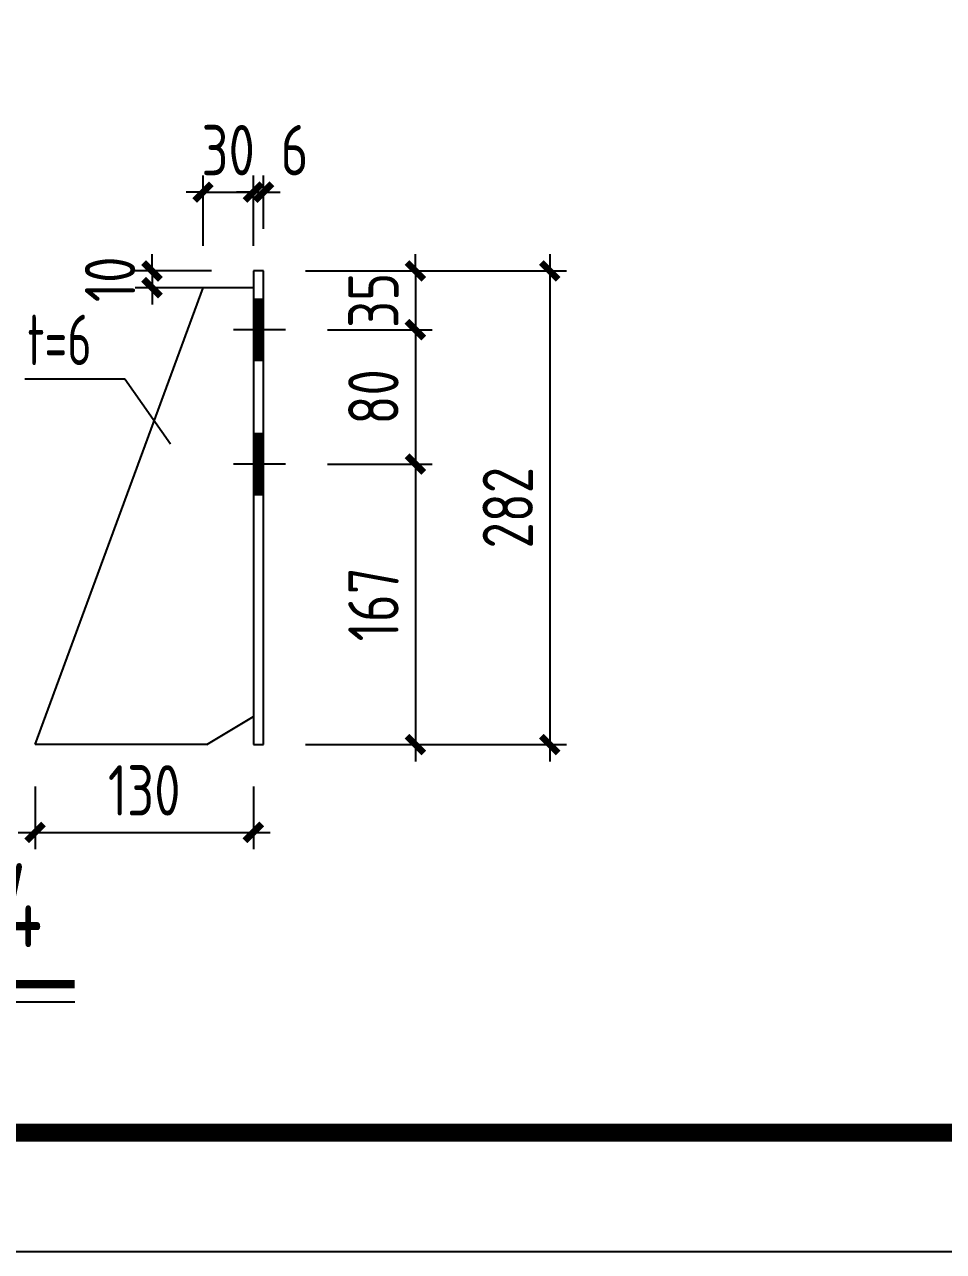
# Model space of a CAD drawing. Extents: x -33967 to 1773478, y -1022458 to -784650.
# Drawn here: x 1490113 to 1501058, y -1022458 to -1007847 of the extents above; entities that cross this region are included whole.
import ezdxf

# ---------------------------------------------------------------- set-up
doc = ezdxf.new("R2010")
doc.units = 0
doc.header["$LTSCALE"] = 1000
doc.header["$MEASUREMENT"] = 0
doc.linetypes.add('DASHED', pattern=[0.75, 0.5, -0.25])
for name, color, linetype in [('AXIS', 3, 'Continuous'), ('PUB_TEXT', 7, 'Continuous'), ('PUB_TITLE', 4, 'Continuous'), ('PZ', 202, 'Continuous'), ('TEXT', 7, 'Continuous')]:
    doc.layers.add(name, color=color, linetype=linetype)
doc.styles.add('TSSD_Dimension', font='Tssdeng.shx', dxfattribs={"width": 0.8, "bigfont": 'hztxt.shx'})
doc.styles.add('TSSD_Label', font='tssdeng.shx', dxfattribs={"width": 0.7, "bigfont": 'hztxt.shx'})
doc.dimstyles.new('TSSD_20_200', dxfattribs={"dimtxt": 600, "dimasz": 200, "dimexe": 200, "dimexo": 500, "dimgap": 200, "dimtad": 1, "dimdec": 0, "dimlfac": 0.05, "dimzin": 0, "dimdsep": 46, "dimtxsty": 'TSSD_Dimension', "dimblk": 'ARCHTICK', "dimblk1": 'ARCHTICK', "dimblk2": 'ARCHTICK', "dimcen": 0, "dimdle": 200, "dimclrt": 7, "dimadec": 0, "dimazin": 0, "dimtfac": 1, "dimtdec": 0, "dimtix": 1, "dimtmove": 2, "dimatfit": 3, "dimfxl": 1, "dimtolj": 1, "dimtzin": 0, "dimarcsym": 0})

# ---------------------------------------------------------------- blocks, each defined once
blk = doc.blocks.new('_ArchTick')
at = {"color": 0, "linetype": 'ByBlock', "const_width": 0.4}
blk.add_lwpolyline([(-0.5, -0.5), (0.5, 0.5)], dxfattribs=at)
blk = doc.blocks.new('*D1874')
at = {"layer": 'AXIS', "color": 0, "linetype": 'ByBlock', "lineweight": -2, "transparency": 16777216}
for p, q in [((1496368.787060475, -1010581.676549599), (1496368.787060475, -1016621.894456737)), ((1493458.383020597, -1010781.676549599), (1496568.787060475, -1010781.676549599)), ((1493458.383020597, -1016421.894456737), (1496568.787060475, -1016421.894456737))]:
    blk.add_line(p, q, dxfattribs=at)
at = {"layer": 'Defpoints', "color": 0, "linetype": 'ByBlock', "transparency": 16777216}
for p in [(1492958.383020597, -1010781.676549599), (1492958.383020597, -1016421.894456737), (1496368.787060475, -1016421.894456737)]:
    blk.add_point(p, dxfattribs=at)
at = {"layer": 'AXIS', "color": 0, "linetype": 'ByBlock', "lineweight": -2, "transparency": 16777216, "xscale": 200, "yscale": 200, "zscale": 200}
for p, rotation in [((1496368.787060475, -1010781.676549599), 90), ((1496368.787060475, -1016421.894456737), 270)]:
    blk.add_blockref('_ArchTick', p, dxfattribs=dict(at, rotation=rotation))
at = {"layer": 'AXIS', "color": 7, "linetype": 'ByBlock', "transparency": 16777216, "insert": (1495868.787060475, -1013601.785503168), "char_height": 600, "attachment_point": 5, "rotation": 90, "style": 'TSSD_Dimension'}
blk.add_mtext('\\A1;282', dxfattribs=at)
blk = doc.blocks.new('*D1875')
at = {"layer": 'AXIS', "color": 0, "linetype": 'ByBlock', "lineweight": -2, "transparency": 16777216}
for p, q in [((1492238.382940544, -1010481.676549599), (1492238.382940544, -1009643.676470592)), ((1492838.382940544, -1010481.676549599), (1492838.382940544, -1009643.676470592)), ((1492238.382940544, -1009843.676470592), (1492038.382940544, -1009843.676470592)), ((1492238.382940544, -1009843.676470592), (1492838.382940544, -1009843.676470592)), ((1492838.382940544, -1009843.676470592), (1493038.382940544, -1009843.676470592))]:
    blk.add_line(p, q, dxfattribs=at)
at = {"layer": 'Defpoints', "color": 0, "linetype": 'ByBlock', "transparency": 16777216}
for p in [(1492838.382940544, -1009843.676470592), (1492238.382940544, -1010981.676549599), (1492838.382940544, -1010981.676549599)]:
    blk.add_point(p, dxfattribs=at)
at = {"layer": 'AXIS', "color": 0, "linetype": 'ByBlock', "lineweight": -2, "transparency": 16777216, "xscale": 200, "yscale": 200, "zscale": 200}
blk.add_blockref('_ArchTick', (1492238.382940544, -1009843.676470592), dxfattribs=at)
at = {"layer": 'AXIS', "color": 0, "linetype": 'ByBlock', "lineweight": -2, "transparency": 16777216, "xscale": 200, "yscale": 200, "zscale": 200, "rotation": 180}
blk.add_blockref('_ArchTick', (1492838.382940544, -1009843.676470592), dxfattribs=at)
at = {"layer": 'AXIS', "color": 7, "linetype": 'ByBlock', "transparency": 16777216, "insert": (1492538.382940544, -1009343.676470592), "char_height": 600, "attachment_point": 5, "style": 'TSSD_Dimension'}
blk.add_mtext('\\A1;30', dxfattribs=at)
blk = doc.blocks.new('*D1876')
at = {"layer": 'AXIS', "color": 0, "linetype": 'ByBlock', "lineweight": -2, "transparency": 16777216}
for p, q in [((1494768.124286501, -1012881.676549599), (1494768.124286501, -1016621.894456737)), ((1493720.563229614, -1013081.676549599), (1494968.124286501, -1013081.676549599)), ((1493458.383020597, -1016421.894456737), (1494968.124286501, -1016421.894456737))]:
    blk.add_line(p, q, dxfattribs=at)
at = {"layer": 'Defpoints', "color": 0, "linetype": 'ByBlock', "transparency": 16777216}
for p in [(1493220.563229614, -1013081.676549599), (1492958.383020597, -1016421.894456737), (1494768.124286501, -1016421.894456737)]:
    blk.add_point(p, dxfattribs=at)
at = {"layer": 'AXIS', "color": 0, "linetype": 'ByBlock', "lineweight": -2, "transparency": 16777216, "xscale": 200, "yscale": 200, "zscale": 200}
for p, rotation in [((1494768.124286501, -1013081.676549599), 90), ((1494768.124286501, -1016421.894456737), 270)]:
    blk.add_blockref('_ArchTick', p, dxfattribs=dict(at, rotation=rotation))
at = {"layer": 'AXIS', "color": 7, "linetype": 'ByBlock', "transparency": 16777216, "insert": (1494268.124286501, -1014751.785503168), "char_height": 600, "attachment_point": 5, "rotation": 90, "style": 'TSSD_Dimension'}
blk.add_mtext('\\A1;167', dxfattribs=at)
blk = doc.blocks.new('*D1877')
at = {"layer": 'AXIS', "color": 0, "linetype": 'ByBlock', "lineweight": -2, "transparency": 16777216}
for p, q in [((1494768.124286501, -1011281.676549599), (1494768.124286501, -1013281.676549599)), ((1493720.563229614, -1011481.676549599), (1494968.124286501, -1011481.676549599)), ((1493720.563229614, -1013081.676549599), (1494968.124286501, -1013081.676549599))]:
    blk.add_line(p, q, dxfattribs=at)
at = {"layer": 'Defpoints', "color": 0, "linetype": 'ByBlock', "transparency": 16777216}
for p in [(1493220.563229614, -1011481.676549599), (1493220.563229614, -1013081.676549599), (1494768.124286501, -1013081.676549599)]:
    blk.add_point(p, dxfattribs=at)
at = {"layer": 'AXIS', "color": 0, "linetype": 'ByBlock', "lineweight": -2, "transparency": 16777216, "xscale": 200, "yscale": 200, "zscale": 200}
for p, rotation in [((1494768.124286501, -1011481.676549599), 90), ((1494768.124286501, -1013081.676549599), 270)]:
    blk.add_blockref('_ArchTick', p, dxfattribs=dict(at, rotation=rotation))
at = {"layer": 'AXIS', "color": 7, "linetype": 'ByBlock', "transparency": 16777216, "insert": (1494268.124286501, -1012281.676549599), "char_height": 600, "attachment_point": 5, "rotation": 90, "style": 'TSSD_Dimension'}
blk.add_mtext('\\A1;80', dxfattribs=at)
blk = doc.blocks.new('*D1878')
at = {"layer": 'AXIS', "color": 0, "linetype": 'ByBlock', "lineweight": -2, "transparency": 16777216}
for p, q in [((1494768.124286501, -1010781.676549599), (1494768.124286501, -1010581.676549599)), ((1493458.383020597, -1010781.676549599), (1494968.124286501, -1010781.676549599)), ((1494768.124286501, -1010781.676549599), (1494768.124286501, -1011481.676549599)), ((1493720.563229614, -1011481.676549599), (1494968.124286501, -1011481.676549599)), ((1494768.124286501, -1011481.676549599), (1494768.124286501, -1011681.676549599))]:
    blk.add_line(p, q, dxfattribs=at)
at = {"layer": 'Defpoints', "color": 0, "linetype": 'ByBlock', "transparency": 16777216}
for p in [(1492958.383020597, -1010781.676549599), (1493220.563229614, -1011481.676549599), (1494768.124286501, -1011481.676549599)]:
    blk.add_point(p, dxfattribs=at)
at = {"layer": 'AXIS', "color": 0, "linetype": 'ByBlock', "lineweight": -2, "transparency": 16777216, "xscale": 200, "yscale": 200, "zscale": 200}
for p, rotation in [((1494768.124286501, -1010781.676549599), 270), ((1494768.124286501, -1011481.676549599), 90)]:
    blk.add_blockref('_ArchTick', p, dxfattribs=dict(at, rotation=rotation))
at = {"layer": 'AXIS', "color": 7, "linetype": 'ByBlock', "transparency": 16777216, "insert": (1494268.124286501, -1011131.676549599), "char_height": 600, "attachment_point": 5, "rotation": 90, "style": 'TSSD_Dimension'}
blk.add_mtext('\\A1;35', dxfattribs=at)
blk = doc.blocks.new('*D1879')
at = {"layer": 'AXIS', "color": 0, "linetype": 'ByBlock', "lineweight": -2, "transparency": 16777216}
for p, q in [((1491630.899047688, -1010781.676549599), (1491630.899047688, -1010581.676549599)), ((1492338.382940544, -1010781.676549599), (1491430.899047688, -1010781.676549599)), ((1491630.899047688, -1010781.676549599), (1491630.899047688, -1010981.676549599)), ((1492338.382940542, -1010981.676549599), (1491430.899047688, -1010981.676549599)), ((1491630.899047688, -1010981.676549599), (1491630.899047688, -1011181.676549599))]:
    blk.add_line(p, q, dxfattribs=at)
at = {"layer": 'Defpoints', "color": 0, "linetype": 'ByBlock', "transparency": 16777216}
for p in [(1492838.382940544, -1010781.676549599), (1491630.899047688, -1010981.676549599), (1492838.382940542, -1010981.676549599)]:
    blk.add_point(p, dxfattribs=at)
at = {"layer": 'AXIS', "color": 0, "linetype": 'ByBlock', "lineweight": -2, "transparency": 16777216, "xscale": 200, "yscale": 200, "zscale": 200}
for p, rotation in [((1491630.899047688, -1010781.676549599), 270), ((1491630.899047688, -1010981.676549599), 90)]:
    blk.add_blockref('_ArchTick', p, dxfattribs=dict(at, rotation=rotation))
at = {"layer": 'AXIS', "color": 7, "linetype": 'ByBlock', "transparency": 16777216, "insert": (1491130.899047688, -1010881.676549599), "char_height": 600, "attachment_point": 5, "rotation": 90, "style": 'TSSD_Dimension'}
blk.add_mtext('\\A1;10', dxfattribs=at)
blk = doc.blocks.new('*D1880')
at = {"layer": 'AXIS', "color": 0, "linetype": 'ByBlock', "lineweight": -2, "transparency": 16777216}
for p, q in [((1492838.382940544, -1010281.676549599), (1492838.382940544, -1009643.676470592)), ((1492958.383020597, -1010281.676549599), (1492958.383020597, -1009643.676470592)), ((1492838.382940544, -1009843.676470592), (1492638.382940544, -1009843.676470592)), ((1492838.382940544, -1009843.676470592), (1492958.383020597, -1009843.676470592)), ((1492958.383020597, -1009843.676470592), (1493158.383020597, -1009843.676470592))]:
    blk.add_line(p, q, dxfattribs=at)
at = {"layer": 'Defpoints', "color": 0, "linetype": 'ByBlock', "transparency": 16777216}
for p in [(1492958.383020597, -1009843.676470592), (1492838.382940544, -1010781.676549599), (1492958.383020597, -1010781.676549599)]:
    blk.add_point(p, dxfattribs=at)
at = {"layer": 'AXIS', "color": 0, "linetype": 'ByBlock', "lineweight": -2, "transparency": 16777216, "xscale": 200, "yscale": 200, "zscale": 200}
blk.add_blockref('_ArchTick', (1492838.382940544, -1009843.676470592), dxfattribs=at)
at = {"layer": 'AXIS', "color": 0, "linetype": 'ByBlock', "lineweight": -2, "transparency": 16777216, "xscale": 200, "yscale": 200, "zscale": 200, "rotation": 180}
blk.add_blockref('_ArchTick', (1492958.383020597, -1009843.676470592), dxfattribs=at)
at = {"layer": 'AXIS', "color": 7, "linetype": 'ByBlock', "transparency": 16777216, "insert": (1493328.383020597, -1009343.676470592), "char_height": 600, "attachment_point": 5, "style": 'TSSD_Dimension'}
blk.add_mtext('\\A1;6', dxfattribs=at)
blk = doc.blocks.new('*D1881')
at = {"layer": 'AXIS', "color": 0, "linetype": 'ByBlock', "lineweight": -2, "transparency": 16777216}
for p, q in [((1490238.382940544, -1016921.894456736), (1490238.382940544, -1017667.280252026)), ((1492838.382940544, -1016921.894456736), (1492838.382940544, -1017667.280252026)), ((1490038.382940544, -1017467.280252026), (1493038.382940544, -1017467.280252026))]:
    blk.add_line(p, q, dxfattribs=at)
at = {"layer": 'Defpoints', "color": 0, "linetype": 'ByBlock', "transparency": 16777216}
for p in [(1490238.382940544, -1016421.894456736), (1492838.382940544, -1016421.894456736), (1492838.382940544, -1017467.280252026)]:
    blk.add_point(p, dxfattribs=at)
at = {"layer": 'AXIS', "color": 0, "linetype": 'ByBlock', "lineweight": -2, "transparency": 16777216, "xscale": 200, "yscale": 200, "zscale": 200, "rotation": 180}
blk.add_blockref('_ArchTick', (1490238.382940544, -1017467.280252026), dxfattribs=at)
at = {"layer": 'AXIS', "color": 0, "linetype": 'ByBlock', "lineweight": -2, "transparency": 16777216, "xscale": 200, "yscale": 200, "zscale": 200}
blk.add_blockref('_ArchTick', (1492838.382940544, -1017467.280252026), dxfattribs=at)
at = {"layer": 'AXIS', "color": 7, "linetype": 'ByBlock', "transparency": 16777216, "insert": (1491538.382940544, -1016967.280252026), "char_height": 600, "attachment_point": 5, "style": 'TSSD_Dimension'}
blk.add_mtext('\\A1;130', dxfattribs=at)

msp = doc.modelspace()

# ---------------------------------------------------------------- linework, layer by layer
at = {"color": 3, "const_width": 99.99999989999995, "elevation": 3.492459654808044e-10}
msp.add_lwpolyline([(1485918.041147627, -1019274.855993169), (1490710.75236915, -1019274.855993169)], dxfattribs=at)
at = {"color": 3, "elevation": 3.492459654808044e-10}
msp.add_lwpolyline([(1485918.041147627, -1019485.089334484), (1490710.75236915, -1019485.089334484)], dxfattribs=at)
at = {"layer": 'AXIS', "linetype": 'ByBlock'}
for p, q in [((1490116.491416368, -1012065.364530082), (1491308.31049969, -1012065.364530082)), ((1491308.31049969, -1012065.364530082), (1491849.895803634, -1012841.656418205))]:
    msp.add_line(p, q, dxfattribs=at)
at = {"layer": 'PUB_TITLE'}
msp.add_lwpolyline([(1394494.388988345, -1022458.378551478), (1513294.388988345, -1022458.378551478), (1513294.388988345, -938458.378551478), (1394494.388988345, -938458.378551478)], close=True, dxfattribs=at)
at = {"layer": 'PUB_TITLE', "const_width": 212.121}
msp.add_lwpolyline([(1397314.704988345, -1021044.196551478), (1397314.704988345, -939872.5605514781), (1511294.388988345, -939872.5605514781), (1511294.388988345, -1021044.196551478)], close=True, dxfattribs=at)
at = {"layer": 'PZ'}
for p, q in [((1492958.383020597, -1010781.676549599), (1492838.382940544, -1010781.676549599)), ((1492838.382940544, -1010781.676549599), (1492838.382940544, -1016421.894456736)), ((1492958.383020597, -1016421.894456736), (1492958.383020597, -1010781.676549599)), ((1490238.382940544, -1016421.894456736), (1492238.382940542, -1010981.676549599)), ((1492838.382940542, -1010981.676549599), (1492238.382940542, -1010981.676549599)), ((1492284.539160518, -1016421.894456736), (1492838.382940544, -1016087.736005725)), ((1492284.539160518, -1016421.894456736), (1490238.382940544, -1016421.894456736)), ((1492838.382940544, -1016421.894456736), (1492958.383020597, -1016421.894456736))]:
    msp.add_line(p, q, dxfattribs=at)
at = {"layer": 'PZ', "linetype": 'DASHED', "ltscale": 0.5}
for p, q in [((1493220.563229613, -1011481.676549599), (1492600.954255011, -1011481.676549599)), ((1493220.563229613, -1013081.676549599), (1492600.954255011, -1013081.676549599))]:
    msp.add_line(p, q, dxfattribs=at)
at = {"layer": 'PZ', "linetype": 'DASHED', "ltscale": 0.5, "const_width": 749.999999243128, "elevation": -3.492459654808044e-10}
for points in [[(1492838.382940544, -1011481.676549599), (1492958.383020597, -1011481.676549599)], [(1492838.382940544, -1013081.676549599), (1492958.383020597, -1013081.676549599)]]:
    msp.add_lwpolyline(points, dxfattribs=at)

# ---------------------------------------------------------------- texts
at = {"layer": 'PUB_TEXT', "style": 'TSSD_Dimension', "width": 0.7}
msp.add_text('t=6', height=600.0000000000002, dxfattribs=at).set_placement((1490145.876900985, -1011902.685205136))
at = {"layer": 'TEXT', "style": 'TSSD_Label', "width": 0.7}
msp.add_text('墙面檩托板4', height=1000, dxfattribs=at).set_placement((1486321.524376693, -1018836.282441352))

# ---------------------------------------------------------------- dimensions: what is measured, and where the dimension line sits
at = {"layer": 'AXIS', "linetype": 'ByBlock'}
for base, p1, p2, picture, middle in [((1492838.382940544, -1009843.676470592), (1492238.382940544, -1010981.676549599), (1492838.382940544, -1010981.676549599), '*D1875', (1492538.382940544, -1009343.676470592)), ((1492838.382940544, -1017467.280252026), (1490238.382940544, -1016421.894456736), (1492838.382940544, -1016421.894456736), '*D1881', (1491538.382940544, -1016967.280252026))]:
    dim = msp.add_linear_dim(base=base, p1=p1, p2=p2, dimstyle='TSSD_20_200', dxfattribs=at)
    dim.commit()
    dim.dimension.update_dxf_attribs({"geometry": picture, "text_midpoint": middle})
dim = msp.add_linear_dim(base=(1492958.383020597, -1009843.676470592), p1=(1492838.382940544, -1010781.676549599), p2=(1492958.383020597, -1010781.676549599), dimstyle='TSSD_20_200', dxfattribs=at)
dim.commit()
dim.dimension.update_dxf_attribs({"geometry": '*D1880', "text_midpoint": (1493328.383020597, -1009343.676470592), "dimtype": 128})
for base, p1, p2, picture, middle in [((1491630.899047688, -1010981.676549599), (1492838.382940544, -1010781.676549599), (1492838.382940542, -1010981.676549599), '*D1879', (1491130.899047688, -1010881.676549599)), ((1496368.787060475, -1016421.894456737), (1492958.383020597, -1010781.676549599), (1492958.383020597, -1016421.894456736), '*D1874', (1495868.787060475, -1013601.785503168)), ((1494768.124286501, -1011481.676549599), (1492958.383020597, -1010781.676549599), (1493220.563229614, -1011481.676549599), '*D1878', (1494268.124286501, -1011131.676549599)), ((1494768.124286501, -1013081.676549599), (1493220.563229614, -1011481.676549599), (1493220.563229614, -1013081.676549599), '*D1877', (1494268.124286501, -1012281.676549599)), ((1494768.124286501, -1016421.894456737), (1493220.563229614, -1013081.676549599), (1492958.383020597, -1016421.894456736), '*D1876', (1494268.124286501, -1014751.785503168))]:
    dim = msp.add_linear_dim(base=base, p1=p1, p2=p2, angle=90, dimstyle='TSSD_20_200', dxfattribs=at)
    dim.commit()
    dim.dimension.update_dxf_attribs({"geometry": picture, "text_midpoint": middle})

doc.saveas('drawing.dxf')
